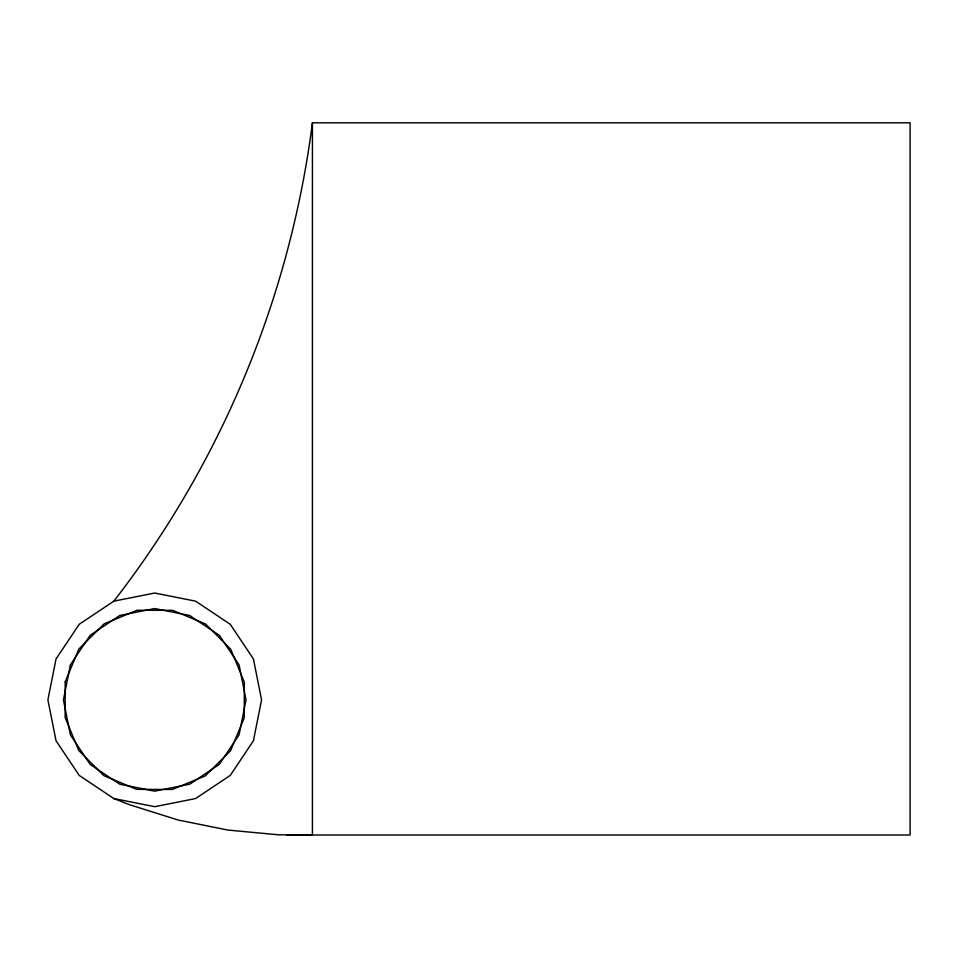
<?xml version="1.0" encoding="UTF-8"?>
<svg xmlns="http://www.w3.org/2000/svg" width="958" height="958" viewBox="0 0 958 958"><rect width="100%" height="100%" fill="white"/><g stroke="black" fill="none" stroke-linecap="round" stroke-linejoin="round"><path stroke-width="1.44" d="M113.846 798.553L154.729 806.684L195.612 798.553L230.267 775.393L253.427 740.738L261.558 699.855L253.427 658.972L230.267 624.317L195.612 601.157L154.729 593.026L113.846 601.157L79.191 624.317L56.031 658.972L47.9 699.855L56.031 740.738L79.191 775.393L113.846 798.553L129.617 804.756L178.104 820.012L227.92 830.059L278.527 834.813L312.416 834.993L312.416 122.804L910.1 122.804L910.1 834.993L286.658 834.993M312.416 122.804A985.315 985.315 0 0 1 113.846 601.157M65.216 681.833L65.132 717.458L78.688 750.401L103.823 775.657L136.707 789.368L172.332 789.452L205.275 775.896L230.531 750.761L244.242 717.877L244.326 682.252L230.77 649.308L205.635 624.053L172.751 610.342L137.126 610.258L104.183 623.814L78.927 648.949L65.216 681.833M70.377 664.912L63.42 699.855L70.377 734.798L90.16 764.412L119.786 784.207L154.729 791.164L189.672 784.207L219.298 764.412L239.093 734.798L246.038 699.855L239.093 664.912L219.298 635.286L189.672 615.491L154.729 608.546L119.786 615.491L90.16 635.286L70.377 664.912"/></g></svg>
